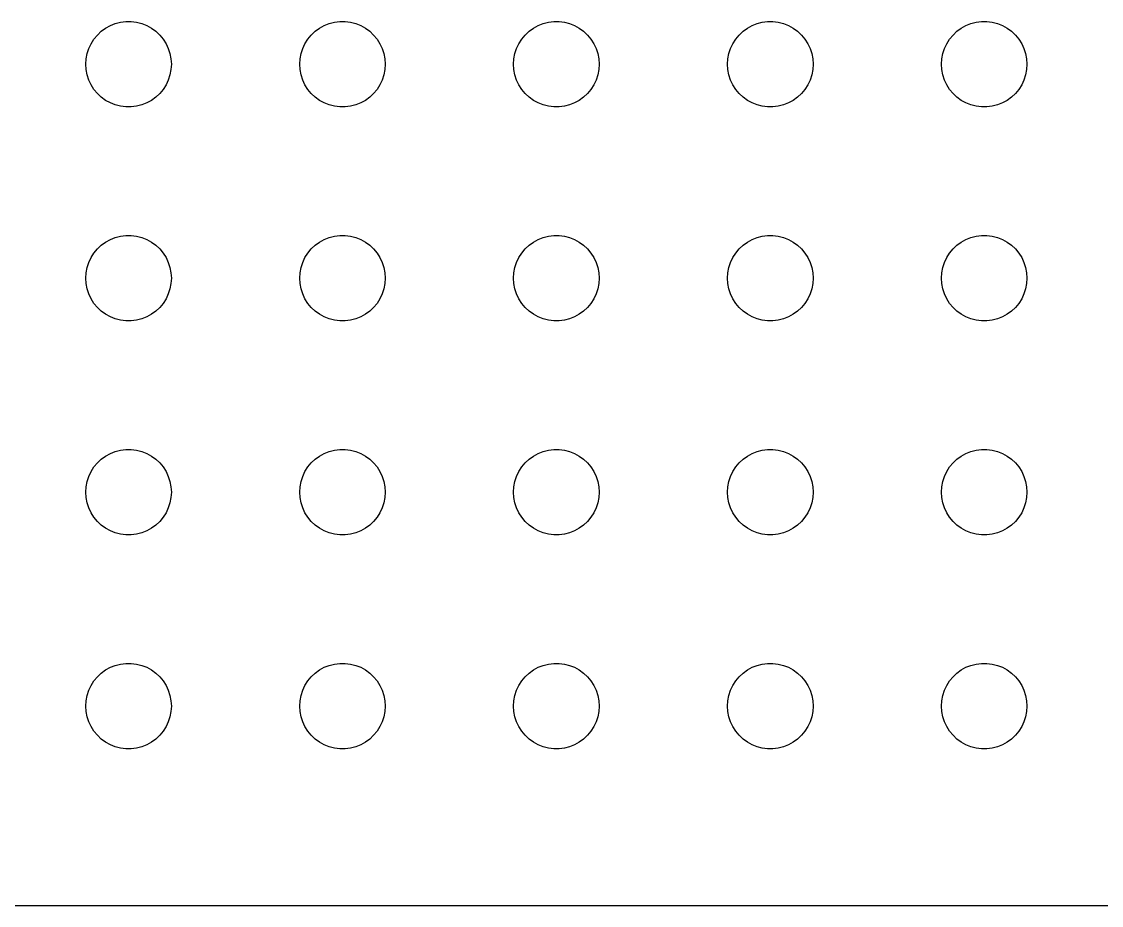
# Model space of a CAD drawing. Header units: metres. Extents: x -150 to 150, y -149 to 149.
# Drawn here: x -3.75 to 34.11, y -149.49 to -118.5 of the extents above; entities that cross this region are included whole.
import ezdxf

# ---------------------------------------------------------------- set-up
doc = ezdxf.new("R2010")
doc.units = ezdxf.units.M

msp = doc.modelspace()

# ---------------------------------------------------------------- linework, layer by layer
for p, q in [((-1.09344, -118.973), (-0.95613, -118.844)), ((-0.95613, -118.844), (-0.80373, -118.734)), ((-0.80373, -118.734), (-0.63866, -118.643)), ((-0.63866, -118.643), (-0.46352, -118.573)), ((-0.46352, -118.573), (-0.28107, -118.527)), ((-0.28107, -118.527), (-0.09418, -118.503)), ((-0.09418, -118.503), (0.09418, -118.503)), ((0.09418, -118.503), (0.28107, -118.527)), ((0.28107, -118.527), (0.46352, -118.573)), ((0.46352, -118.573), (0.63866, -118.643)), ((0.63866, -118.643), (0.80373, -118.734)), ((0.80373, -118.734), (0.95613, -118.844)), ((0.95613, -118.844), (1.09344, -118.973)), ((6.40654, -118.973), (6.54385, -118.844)), ((6.54385, -118.844), (6.69626, -118.734)), ((6.69626, -118.734), (6.86133, -118.643)), ((6.86133, -118.643), (7.03647, -118.573)), ((7.03647, -118.573), (7.21892, -118.527)), ((7.21892, -118.527), (7.40581, -118.503)), ((7.40581, -118.503), (7.59418, -118.503)), ((7.59418, -118.503), (7.78107, -118.527)), ((7.78107, -118.527), (7.96352, -118.573)), ((7.96352, -118.573), (8.13866, -118.643)), ((8.13866, -118.643), (8.30373, -118.734)), ((8.30373, -118.734), (8.45613, -118.844)), ((8.45613, -118.844), (8.59344, -118.973)), ((13.9065, -118.973), (14.0439, -118.844)), ((14.0439, -118.844), (14.1963, -118.734)), ((14.1963, -118.734), (14.3613, -118.643)), ((14.3613, -118.643), (14.5365, -118.573)), ((14.5365, -118.573), (14.7189, -118.527)), ((14.7189, -118.527), (14.9058, -118.503)), ((14.9058, -118.503), (15.0942, -118.503)), ((15.0942, -118.503), (15.2811, -118.527)), ((15.2811, -118.527), (15.4635, -118.573)), ((15.4635, -118.573), (15.6387, -118.643)), ((15.6387, -118.643), (15.8037, -118.734)), ((15.8037, -118.734), (15.9561, -118.844)), ((15.9561, -118.844), (16.0934, -118.973)), ((21.4065, -118.973), (21.5439, -118.844)), ((21.5439, -118.844), (21.6963, -118.734)), ((21.6963, -118.734), (21.8613, -118.643)), ((21.8613, -118.643), (22.0365, -118.573)), ((22.0365, -118.573), (22.2189, -118.527)), ((22.2189, -118.527), (22.4058, -118.503)), ((22.4058, -118.503), (22.5942, -118.503)), ((22.5942, -118.503), (22.7811, -118.527)), ((22.7811, -118.527), (22.9635, -118.573)), ((22.9635, -118.573), (23.1387, -118.643)), ((23.1387, -118.643), (23.3037, -118.734)), ((23.3037, -118.734), (23.4561, -118.844)), ((23.4561, -118.844), (23.5934, -118.973)), ((28.9065, -118.973), (29.0439, -118.844)), ((29.0439, -118.844), (29.1963, -118.734)), ((29.1963, -118.734), (29.3613, -118.643)), ((29.3613, -118.643), (29.5365, -118.573)), ((29.5365, -118.573), (29.7189, -118.527)), ((29.7189, -118.527), (29.9058, -118.503)), ((29.9058, -118.503), (30.0942, -118.503)), ((30.0942, -118.503), (30.2811, -118.527)), ((30.2811, -118.527), (30.4635, -118.573)), ((30.4635, -118.573), (30.6387, -118.643)), ((30.6387, -118.643), (30.8037, -118.734)), ((30.8037, -118.734), (30.9561, -118.844)), ((30.9561, -118.844), (31.0934, -118.973)), ((-1.31445, -119.277), (-1.21352, -119.118)), ((-1.21352, -119.118), (-1.09344, -118.973)), ((1.09344, -118.973), (1.21352, -119.118)), ((1.21352, -119.118), (1.31445, -119.277)), ((6.18553, -119.277), (6.28647, -119.118)), ((6.28647, -119.118), (6.40654, -118.973)), ((8.59344, -118.973), (8.71352, -119.118)), ((8.71352, -119.118), (8.81445, -119.277)), ((13.6855, -119.277), (13.7865, -119.118)), ((13.7865, -119.118), (13.9065, -118.973)), ((16.0934, -118.973), (16.2135, -119.118)), ((16.2135, -119.118), (16.3145, -119.277)), ((21.1855, -119.277), (21.2865, -119.118)), ((21.2865, -119.118), (21.4065, -118.973)), ((23.5934, -118.973), (23.7135, -119.118)), ((23.7135, -119.118), (23.8145, -119.277)), ((28.6855, -119.277), (28.7865, -119.118)), ((28.7865, -119.118), (28.9065, -118.973)), ((31.0934, -118.973), (31.2135, -119.118)), ((31.2135, -119.118), (31.3145, -119.277)), ((-1.48816, -119.812), (-1.45287, -119.627)), ((-1.45287, -119.627), (-1.39465, -119.448)), ((-1.39465, -119.448), (-1.31445, -119.277)), ((1.31445, -119.277), (1.39465, -119.448)), ((1.39465, -119.448), (1.45287, -119.627)), ((1.45287, -119.627), (1.48816, -119.812)), ((6.01183, -119.812), (6.04712, -119.627)), ((6.04712, -119.627), (6.10533, -119.448)), ((6.10533, -119.448), (6.18553, -119.277)), ((8.81445, -119.277), (8.89465, -119.448)), ((8.89465, -119.448), (8.95287, -119.627)), ((8.95287, -119.627), (8.98816, -119.812)), ((13.5118, -119.812), (13.5471, -119.627)), ((13.5471, -119.627), (13.6053, -119.448)), ((13.6053, -119.448), (13.6855, -119.277)), ((16.3145, -119.277), (16.3947, -119.448)), ((16.3947, -119.448), (16.4529, -119.627)), ((16.4529, -119.627), (16.4882, -119.812)), ((21.0118, -119.812), (21.0471, -119.627)), ((21.0471, -119.627), (21.1053, -119.448)), ((21.1053, -119.448), (21.1855, -119.277)), ((23.8145, -119.277), (23.8947, -119.448)), ((23.8947, -119.448), (23.9529, -119.627)), ((23.9529, -119.627), (23.9882, -119.812)), ((28.5118, -119.812), (28.5471, -119.627)), ((28.5471, -119.627), (28.6053, -119.448)), ((28.6053, -119.448), (28.6855, -119.277)), ((31.3145, -119.277), (31.3947, -119.448)), ((31.3947, -119.448), (31.4529, -119.627)), ((31.4529, -119.627), (31.4882, -119.812)), ((-1.5, -120), (-1.48816, -119.812)), ((-1.48816, -120.188), (-1.5, -120)), ((1.48816, -119.812), (1.5, -120)), ((1.5, -120), (1.48816, -120.188)), ((6, -120), (6.01183, -119.812)), ((6.01183, -120.188), (6, -120)), ((8.98816, -119.812), (9, -120)), ((9, -120), (8.98816, -120.188)), ((13.5, -120), (13.5118, -119.812)), ((13.5118, -120.188), (13.5, -120)), ((16.4882, -119.812), (16.5, -120)), ((16.5, -120), (16.4882, -120.188)), ((21, -120), (21.0118, -119.812)), ((21.0118, -120.188), (21, -120)), ((23.9882, -119.812), (24, -120)), ((24, -120), (23.9882, -120.188)), ((28.5, -120), (28.5118, -119.812)), ((28.5118, -120.188), (28.5, -120)), ((31.4882, -119.812), (31.5, -120)), ((31.5, -120), (31.4882, -120.188)), ((-1.45287, -120.373), (-1.48816, -120.188)), ((-1.39465, -120.552), (-1.45287, -120.373)), ((1.45287, -120.373), (1.39465, -120.552)), ((1.48816, -120.188), (1.45287, -120.373)), ((6.04712, -120.373), (6.01183, -120.188)), ((6.10533, -120.552), (6.04712, -120.373)), ((8.95287, -120.373), (8.89465, -120.552)), ((8.98816, -120.188), (8.95287, -120.373)), ((13.5471, -120.373), (13.5118, -120.188)), ((13.6053, -120.552), (13.5471, -120.373)), ((16.4529, -120.373), (16.3947, -120.552)), ((16.4882, -120.188), (16.4529, -120.373)), ((21.0471, -120.373), (21.0118, -120.188)), ((21.1053, -120.552), (21.0471, -120.373)), ((23.9529, -120.373), (23.8947, -120.552)), ((23.9882, -120.188), (23.9529, -120.373)), ((28.5471, -120.373), (28.5118, -120.188)), ((28.6053, -120.552), (28.5471, -120.373)), ((31.4529, -120.373), (31.3947, -120.552)), ((31.4882, -120.188), (31.4529, -120.373)), ((-1.31445, -120.723), (-1.39465, -120.552)), ((-1.21352, -120.882), (-1.31445, -120.723)), ((1.31445, -120.723), (1.21352, -120.882)), ((1.39465, -120.552), (1.31445, -120.723)), ((6.18553, -120.723), (6.10533, -120.552)), ((6.28647, -120.882), (6.18553, -120.723)), ((8.81445, -120.723), (8.71352, -120.882)), ((8.89465, -120.552), (8.81445, -120.723)), ((13.6855, -120.723), (13.6053, -120.552)), ((13.7865, -120.882), (13.6855, -120.723)), ((16.3145, -120.723), (16.2135, -120.882)), ((16.3947, -120.552), (16.3145, -120.723)), ((21.1855, -120.723), (21.1053, -120.552)), ((21.2865, -120.882), (21.1855, -120.723)), ((23.8145, -120.723), (23.7135, -120.882)), ((23.8947, -120.552), (23.8145, -120.723)), ((28.6855, -120.723), (28.6053, -120.552)), ((28.7865, -120.882), (28.6855, -120.723)), ((31.3145, -120.723), (31.2135, -120.882)), ((31.3947, -120.552), (31.3145, -120.723)), ((-1.09344, -121.027), (-1.21352, -120.882)), ((-0.95613, -121.156), (-1.09344, -121.027)), ((1.09344, -121.027), (0.95613, -121.156)), ((1.21352, -120.882), (1.09344, -121.027)), ((6.40654, -121.027), (6.28647, -120.882)), ((6.54385, -121.156), (6.40654, -121.027)), ((8.59344, -121.027), (8.45613, -121.156)), ((8.71352, -120.882), (8.59344, -121.027)), ((13.9065, -121.027), (13.7865, -120.882)), ((14.0439, -121.156), (13.9065, -121.027)), ((16.0934, -121.027), (15.9561, -121.156)), ((16.2135, -120.882), (16.0934, -121.027)), ((21.4065, -121.027), (21.2865, -120.882)), ((21.5439, -121.156), (21.4065, -121.027)), ((23.5934, -121.027), (23.4561, -121.156)), ((23.7135, -120.882), (23.5934, -121.027)), ((28.9065, -121.027), (28.7865, -120.882)), ((29.0439, -121.156), (28.9065, -121.027)), ((31.0934, -121.027), (30.9561, -121.156)), ((31.2135, -120.882), (31.0934, -121.027)), ((-0.80373, -121.266), (-0.95613, -121.156)), ((-0.63866, -121.357), (-0.80373, -121.266)), ((-0.46352, -121.427), (-0.63866, -121.357)), ((-0.28107, -121.473), (-0.46352, -121.427)), ((-0.09418, -121.497), (-0.28107, -121.473)), ((0.09418, -121.497), (-0.09418, -121.497)), ((0.28107, -121.473), (0.09418, -121.497)), ((0.46352, -121.427), (0.28107, -121.473)), ((0.63866, -121.357), (0.46352, -121.427)), ((0.80373, -121.266), (0.63866, -121.357)), ((0.95613, -121.156), (0.80373, -121.266)), ((6.69626, -121.266), (6.54385, -121.156)), ((6.86133, -121.357), (6.69626, -121.266)), ((7.03647, -121.427), (6.86133, -121.357)), ((7.21892, -121.473), (7.03647, -121.427)), ((7.40581, -121.497), (7.21892, -121.473)), ((7.59418, -121.497), (7.40581, -121.497)), ((7.78107, -121.473), (7.59418, -121.497)), ((7.96352, -121.427), (7.78107, -121.473)), ((8.13866, -121.357), (7.96352, -121.427)), ((8.30373, -121.266), (8.13866, -121.357)), ((8.45613, -121.156), (8.30373, -121.266)), ((14.1963, -121.266), (14.0439, -121.156)), ((14.3613, -121.357), (14.1963, -121.266)), ((14.5365, -121.427), (14.3613, -121.357)), ((14.7189, -121.473), (14.5365, -121.427)), ((14.9058, -121.497), (14.7189, -121.473)), ((15.0942, -121.497), (14.9058, -121.497)), ((15.2811, -121.473), (15.0942, -121.497)), ((15.4635, -121.427), (15.2811, -121.473)), ((15.6387, -121.357), (15.4635, -121.427)), ((15.8037, -121.266), (15.6387, -121.357)), ((15.9561, -121.156), (15.8037, -121.266)), ((21.6963, -121.266), (21.5439, -121.156)), ((21.8613, -121.357), (21.6963, -121.266)), ((22.0365, -121.427), (21.8613, -121.357)), ((22.2189, -121.473), (22.0365, -121.427)), ((22.4058, -121.497), (22.2189, -121.473)), ((22.5942, -121.497), (22.4058, -121.497)), ((22.7811, -121.473), (22.5942, -121.497)), ((22.9635, -121.427), (22.7811, -121.473)), ((23.1387, -121.357), (22.9635, -121.427)), ((23.3037, -121.266), (23.1387, -121.357)), ((23.4561, -121.156), (23.3037, -121.266)), ((29.1963, -121.266), (29.0439, -121.156)), ((29.3613, -121.357), (29.1963, -121.266)), ((29.5365, -121.427), (29.3613, -121.357)), ((29.7189, -121.473), (29.5365, -121.427)), ((29.9058, -121.497), (29.7189, -121.473)), ((30.0942, -121.497), (29.9058, -121.497)), ((30.2811, -121.473), (30.0942, -121.497)), ((30.4635, -121.427), (30.2811, -121.473)), ((30.6387, -121.357), (30.4635, -121.427)), ((30.8037, -121.266), (30.6387, -121.357)), ((30.9561, -121.156), (30.8037, -121.266)), ((-0.46352, -126.073), (-0.28107, -126.027)), ((-0.28107, -126.027), (-0.09418, -126.003)), ((-0.09418, -126.003), (0.09418, -126.003)), ((0.09418, -126.003), (0.28107, -126.027)), ((0.28107, -126.027), (0.46352, -126.073)), ((7.03647, -126.073), (7.21892, -126.027)), ((7.21892, -126.027), (7.40581, -126.003)), ((7.40581, -126.003), (7.59418, -126.003)), ((7.59418, -126.003), (7.78107, -126.027)), ((7.78107, -126.027), (7.96352, -126.073)), ((14.5365, -126.073), (14.7189, -126.027)), ((14.7189, -126.027), (14.9058, -126.003)), ((14.9058, -126.003), (15.0942, -126.003)), ((15.0942, -126.003), (15.2811, -126.027)), ((15.2811, -126.027), (15.4635, -126.073)), ((22.0365, -126.073), (22.2189, -126.027)), ((22.2189, -126.027), (22.4058, -126.003)), ((22.4058, -126.003), (22.5942, -126.003)), ((22.5942, -126.003), (22.7811, -126.027)), ((22.7811, -126.027), (22.9635, -126.073)), ((29.5365, -126.073), (29.7189, -126.027)), ((29.7189, -126.027), (29.9058, -126.003)), ((29.9058, -126.003), (30.0942, -126.003)), ((30.0942, -126.003), (30.2811, -126.027)), ((30.2811, -126.027), (30.4635, -126.073)), ((-1.09344, -126.473), (-0.95613, -126.344)), ((-0.95613, -126.344), (-0.80373, -126.234)), ((-0.80373, -126.234), (-0.63866, -126.143)), ((-0.63866, -126.143), (-0.46352, -126.073)), ((0.46352, -126.073), (0.63866, -126.143)), ((0.63866, -126.143), (0.80373, -126.234)), ((0.80373, -126.234), (0.95613, -126.344)), ((0.95613, -126.344), (1.09344, -126.473)), ((6.40654, -126.473), (6.54385, -126.344)), ((6.54385, -126.344), (6.69626, -126.234)), ((6.69626, -126.234), (6.86133, -126.143)), ((6.86133, -126.143), (7.03647, -126.073)), ((7.96352, -126.073), (8.13866, -126.143)), ((8.13866, -126.143), (8.30373, -126.234)), ((8.30373, -126.234), (8.45613, -126.344)), ((8.45613, -126.344), (8.59344, -126.473)), ((13.9065, -126.473), (14.0439, -126.344)), ((14.0439, -126.344), (14.1963, -126.234)), ((14.1963, -126.234), (14.3613, -126.143)), ((14.3613, -126.143), (14.5365, -126.073)), ((15.4635, -126.073), (15.6387, -126.143)), ((15.6387, -126.143), (15.8037, -126.234)), ((15.8037, -126.234), (15.9561, -126.344)), ((15.9561, -126.344), (16.0934, -126.473)), ((21.4065, -126.473), (21.5439, -126.344)), ((21.5439, -126.344), (21.6963, -126.234)), ((21.6963, -126.234), (21.8613, -126.143)), ((21.8613, -126.143), (22.0365, -126.073)), ((22.9635, -126.073), (23.1387, -126.143)), ((23.1387, -126.143), (23.3037, -126.234)), ((23.3037, -126.234), (23.4561, -126.344)), ((23.4561, -126.344), (23.5934, -126.473)), ((28.9065, -126.473), (29.0439, -126.344)), ((29.0439, -126.344), (29.1963, -126.234)), ((29.1963, -126.234), (29.3613, -126.143)), ((29.3613, -126.143), (29.5365, -126.073)), ((30.4635, -126.073), (30.6387, -126.143)), ((30.6387, -126.143), (30.8037, -126.234)), ((30.8037, -126.234), (30.9561, -126.344)), ((30.9561, -126.344), (31.0934, -126.473)), ((-1.39465, -126.948), (-1.31445, -126.777)), ((-1.31445, -126.777), (-1.21352, -126.618)), ((-1.21352, -126.618), (-1.09344, -126.473)), ((1.09344, -126.473), (1.21352, -126.618)), ((1.21352, -126.618), (1.31445, -126.777)), ((1.31445, -126.777), (1.39465, -126.948)), ((6.10533, -126.948), (6.18553, -126.777)), ((6.18553, -126.777), (6.28647, -126.618)), ((6.28647, -126.618), (6.40654, -126.473)), ((8.59344, -126.473), (8.71352, -126.618)), ((8.71352, -126.618), (8.81445, -126.777)), ((8.81445, -126.777), (8.89465, -126.948)), ((13.6053, -126.948), (13.6855, -126.777)), ((13.6855, -126.777), (13.7865, -126.618)), ((13.7865, -126.618), (13.9065, -126.473)), ((16.0934, -126.473), (16.2135, -126.618)), ((16.2135, -126.618), (16.3145, -126.777)), ((16.3145, -126.777), (16.3947, -126.948)), ((21.1053, -126.948), (21.1855, -126.777)), ((21.1855, -126.777), (21.2865, -126.618)), ((21.2865, -126.618), (21.4065, -126.473)), ((23.5934, -126.473), (23.7135, -126.618)), ((23.7135, -126.618), (23.8145, -126.777)), ((23.8145, -126.777), (23.8947, -126.948)), ((28.6053, -126.948), (28.6855, -126.777)), ((28.6855, -126.777), (28.7865, -126.618)), ((28.7865, -126.618), (28.9065, -126.473)), ((31.0934, -126.473), (31.2135, -126.618)), ((31.2135, -126.618), (31.3145, -126.777)), ((31.3145, -126.777), (31.3947, -126.948)), ((-1.48816, -127.312), (-1.45287, -127.127)), ((-1.45287, -127.127), (-1.39465, -126.948)), ((1.39465, -126.948), (1.45287, -127.127)), ((1.45287, -127.127), (1.48816, -127.312)), ((6.01183, -127.312), (6.04712, -127.127)), ((6.04712, -127.127), (6.10533, -126.948)), ((8.89465, -126.948), (8.95287, -127.127)), ((8.95287, -127.127), (8.98816, -127.312)), ((13.5118, -127.312), (13.5471, -127.127)), ((13.5471, -127.127), (13.6053, -126.948)), ((16.3947, -126.948), (16.4529, -127.127)), ((16.4529, -127.127), (16.4882, -127.312)), ((21.0118, -127.312), (21.0471, -127.127)), ((21.0471, -127.127), (21.1053, -126.948)), ((23.8947, -126.948), (23.9529, -127.127)), ((23.9529, -127.127), (23.9882, -127.312)), ((28.5118, -127.312), (28.5471, -127.127)), ((28.5471, -127.127), (28.6053, -126.948)), ((31.3947, -126.948), (31.4529, -127.127)), ((31.4529, -127.127), (31.4882, -127.312)), ((-1.5, -127.5), (-1.48816, -127.312)), ((-1.48816, -127.688), (-1.5, -127.5)), ((1.48816, -127.312), (1.5, -127.5)), ((1.5, -127.5), (1.48816, -127.688)), ((6, -127.5), (6.01183, -127.312)), ((6.01183, -127.688), (6, -127.5)), ((8.98816, -127.312), (9, -127.5)), ((9, -127.5), (8.98816, -127.688)), ((13.5, -127.5), (13.5118, -127.312)), ((13.5118, -127.688), (13.5, -127.5)), ((16.4882, -127.312), (16.5, -127.5)), ((16.5, -127.5), (16.4882, -127.688)), ((21, -127.5), (21.0118, -127.312)), ((21.0118, -127.688), (21, -127.5)), ((23.9882, -127.312), (24, -127.5)), ((24, -127.5), (23.9882, -127.688)), ((28.5, -127.5), (28.5118, -127.312)), ((28.5118, -127.688), (28.5, -127.5)), ((31.4882, -127.312), (31.5, -127.5)), ((31.5, -127.5), (31.4882, -127.688)), ((-1.45287, -127.873), (-1.48816, -127.688)), ((-1.39465, -128.052), (-1.45287, -127.873)), ((1.45287, -127.873), (1.39465, -128.052)), ((1.48816, -127.688), (1.45287, -127.873)), ((6.04712, -127.873), (6.01183, -127.688)), ((6.10533, -128.052), (6.04712, -127.873)), ((8.95287, -127.873), (8.89465, -128.052)), ((8.98816, -127.688), (8.95287, -127.873)), ((13.5471, -127.873), (13.5118, -127.688)), ((13.6053, -128.052), (13.5471, -127.873)), ((16.4529, -127.873), (16.3947, -128.052)), ((16.4882, -127.688), (16.4529, -127.873)), ((21.0471, -127.873), (21.0118, -127.688)), ((21.1053, -128.052), (21.0471, -127.873)), ((23.9529, -127.873), (23.8947, -128.052)), ((23.9882, -127.688), (23.9529, -127.873)), ((28.5471, -127.873), (28.5118, -127.688)), ((28.6053, -128.052), (28.5471, -127.873)), ((31.4529, -127.873), (31.3947, -128.052)), ((31.4882, -127.688), (31.4529, -127.873)), ((-1.31445, -128.223), (-1.39465, -128.052)), ((-1.21352, -128.382), (-1.31445, -128.223)), ((1.31445, -128.223), (1.21352, -128.382)), ((1.39465, -128.052), (1.31445, -128.223)), ((6.18553, -128.223), (6.10533, -128.052)), ((6.28647, -128.382), (6.18553, -128.223)), ((8.81445, -128.223), (8.71352, -128.382)), ((8.89465, -128.052), (8.81445, -128.223)), ((13.6855, -128.223), (13.6053, -128.052)), ((13.7865, -128.382), (13.6855, -128.223)), ((16.3145, -128.223), (16.2135, -128.382)), ((16.3947, -128.052), (16.3145, -128.223)), ((21.1855, -128.223), (21.1053, -128.052)), ((21.2865, -128.382), (21.1855, -128.223)), ((23.8145, -128.223), (23.7135, -128.382)), ((23.8947, -128.052), (23.8145, -128.223)), ((28.6855, -128.223), (28.6053, -128.052)), ((28.7865, -128.382), (28.6855, -128.223)), ((31.3145, -128.223), (31.2135, -128.382)), ((31.3947, -128.052), (31.3145, -128.223)), ((-1.09344, -128.527), (-1.21352, -128.382)), ((-0.95613, -128.656), (-1.09344, -128.527)), ((-0.80373, -128.766), (-0.95613, -128.656)), ((0.95613, -128.656), (0.80373, -128.766)), ((1.09344, -128.527), (0.95613, -128.656)), ((1.21352, -128.382), (1.09344, -128.527)), ((6.40654, -128.527), (6.28647, -128.382)), ((6.54385, -128.656), (6.40654, -128.527)), ((6.69626, -128.766), (6.54385, -128.656)), ((8.45613, -128.656), (8.30373, -128.766)), ((8.59344, -128.527), (8.45613, -128.656)), ((8.71352, -128.382), (8.59344, -128.527)), ((13.9065, -128.527), (13.7865, -128.382)), ((14.0439, -128.656), (13.9065, -128.527)), ((14.1963, -128.766), (14.0439, -128.656)), ((15.9561, -128.656), (15.8037, -128.766)), ((16.0934, -128.527), (15.9561, -128.656)), ((16.2135, -128.382), (16.0934, -128.527)), ((21.4065, -128.527), (21.2865, -128.382)), ((21.5439, -128.656), (21.4065, -128.527)), ((21.6963, -128.766), (21.5439, -128.656)), ((23.4561, -128.656), (23.3037, -128.766)), ((23.5934, -128.527), (23.4561, -128.656)), ((23.7135, -128.382), (23.5934, -128.527)), ((28.9065, -128.527), (28.7865, -128.382)), ((29.0439, -128.656), (28.9065, -128.527)), ((29.1963, -128.766), (29.0439, -128.656)), ((30.9561, -128.656), (30.8037, -128.766)), ((31.0934, -128.527), (30.9561, -128.656)), ((31.2135, -128.382), (31.0934, -128.527)), ((-0.63866, -128.857), (-0.80373, -128.766)), ((-0.46352, -128.927), (-0.63866, -128.857)), ((-0.28107, -128.973), (-0.46352, -128.927)), ((-0.09418, -128.997), (-0.28107, -128.973)), ((0.09418, -128.997), (-0.09418, -128.997)), ((0.28107, -128.973), (0.09418, -128.997)), ((0.46352, -128.927), (0.28107, -128.973)), ((0.63866, -128.857), (0.46352, -128.927)), ((0.80373, -128.766), (0.63866, -128.857)), ((6.86133, -128.857), (6.69626, -128.766)), ((7.03647, -128.927), (6.86133, -128.857)), ((7.21892, -128.973), (7.03647, -128.927)), ((7.40581, -128.997), (7.21892, -128.973)), ((7.59418, -128.997), (7.40581, -128.997)), ((7.78107, -128.973), (7.59418, -128.997)), ((7.96352, -128.927), (7.78107, -128.973)), ((8.13866, -128.857), (7.96352, -128.927)), ((8.30373, -128.766), (8.13866, -128.857)), ((14.3613, -128.857), (14.1963, -128.766)), ((14.5365, -128.927), (14.3613, -128.857)), ((14.7189, -128.973), (14.5365, -128.927)), ((14.9058, -128.997), (14.7189, -128.973)), ((15.0942, -128.997), (14.9058, -128.997)), ((15.2811, -128.973), (15.0942, -128.997)), ((15.4635, -128.927), (15.2811, -128.973)), ((15.6387, -128.857), (15.4635, -128.927)), ((15.8037, -128.766), (15.6387, -128.857)), ((21.8613, -128.857), (21.6963, -128.766)), ((22.0365, -128.927), (21.8613, -128.857)), ((22.2189, -128.973), (22.0365, -128.927)), ((22.4058, -128.997), (22.2189, -128.973)), ((22.5942, -128.997), (22.4058, -128.997)), ((22.7811, -128.973), (22.5942, -128.997)), ((22.9635, -128.927), (22.7811, -128.973)), ((23.1387, -128.857), (22.9635, -128.927)), ((23.3037, -128.766), (23.1387, -128.857)), ((29.3613, -128.857), (29.1963, -128.766)), ((29.5365, -128.927), (29.3613, -128.857)), ((29.7189, -128.973), (29.5365, -128.927)), ((29.9058, -128.997), (29.7189, -128.973)), ((30.0942, -128.997), (29.9058, -128.997)), ((30.2811, -128.973), (30.0942, -128.997)), ((30.4635, -128.927), (30.2811, -128.973)), ((30.6387, -128.857), (30.4635, -128.927)), ((30.8037, -128.766), (30.6387, -128.857)), ((-0.63866, -133.643), (-0.46352, -133.573)), ((-0.46352, -133.573), (-0.28107, -133.527)), ((-0.28107, -133.527), (-0.09418, -133.503)), ((-0.09418, -133.503), (0.09418, -133.503)), ((0.09418, -133.503), (0.28107, -133.527)), ((0.28107, -133.527), (0.46352, -133.573)), ((0.46352, -133.573), (0.63866, -133.643)), ((6.86133, -133.643), (7.03647, -133.573)), ((7.03647, -133.573), (7.21892, -133.527)), ((7.21892, -133.527), (7.40581, -133.503)), ((7.40581, -133.503), (7.59418, -133.503)), ((7.59418, -133.503), (7.78107, -133.527)), ((7.78107, -133.527), (7.96352, -133.573)), ((7.96352, -133.573), (8.13866, -133.643)), ((14.3613, -133.643), (14.5365, -133.573)), ((14.5365, -133.573), (14.7189, -133.527)), ((14.7189, -133.527), (14.9058, -133.503)), ((14.9058, -133.503), (15.0942, -133.503)), ((15.0942, -133.503), (15.2811, -133.527)), ((15.2811, -133.527), (15.4635, -133.573)), ((15.4635, -133.573), (15.6387, -133.643)), ((21.8613, -133.643), (22.0365, -133.573)), ((22.0365, -133.573), (22.2189, -133.527)), ((22.2189, -133.527), (22.4058, -133.503)), ((22.4058, -133.503), (22.5942, -133.503)), ((22.5942, -133.503), (22.7811, -133.527)), ((22.7811, -133.527), (22.9635, -133.573)), ((22.9635, -133.573), (23.1387, -133.643)), ((29.3613, -133.643), (29.5365, -133.573)), ((29.5365, -133.573), (29.7189, -133.527)), ((29.7189, -133.527), (29.9058, -133.503)), ((29.9058, -133.503), (30.0942, -133.503)), ((30.0942, -133.503), (30.2811, -133.527)), ((30.2811, -133.527), (30.4635, -133.573)), ((30.4635, -133.573), (30.6387, -133.643)), ((-1.21352, -134.118), (-1.09344, -133.973)), ((-1.09344, -133.973), (-0.95613, -133.844)), ((-0.95613, -133.844), (-0.80373, -133.734)), ((-0.80373, -133.734), (-0.63866, -133.643)), ((0.63866, -133.643), (0.80373, -133.734)), ((0.80373, -133.734), (0.95613, -133.844)), ((0.95613, -133.844), (1.09344, -133.973)), ((1.09344, -133.973), (1.21352, -134.118)), ((6.28647, -134.118), (6.40654, -133.973)), ((6.40654, -133.973), (6.54385, -133.844)), ((6.54385, -133.844), (6.69626, -133.734)), ((6.69626, -133.734), (6.86133, -133.643)), ((8.13866, -133.643), (8.30373, -133.734)), ((8.30373, -133.734), (8.45613, -133.844)), ((8.45613, -133.844), (8.59344, -133.973)), ((8.59344, -133.973), (8.71352, -134.118)), ((13.7865, -134.118), (13.9065, -133.973)), ((13.9065, -133.973), (14.0439, -133.844)), ((14.0439, -133.844), (14.1963, -133.734)), ((14.1963, -133.734), (14.3613, -133.643)), ((15.6387, -133.643), (15.8037, -133.734)), ((15.8037, -133.734), (15.9561, -133.844)), ((15.9561, -133.844), (16.0934, -133.973)), ((16.0934, -133.973), (16.2135, -134.118)), ((21.2865, -134.118), (21.4065, -133.973)), ((21.4065, -133.973), (21.5439, -133.844)), ((21.5439, -133.844), (21.6963, -133.734)), ((21.6963, -133.734), (21.8613, -133.643)), ((23.1387, -133.643), (23.3037, -133.734)), ((23.3037, -133.734), (23.4561, -133.844)), ((23.4561, -133.844), (23.5934, -133.973)), ((23.5934, -133.973), (23.7135, -134.118)), ((28.7865, -134.118), (28.9065, -133.973)), ((28.9065, -133.973), (29.0439, -133.844)), ((29.0439, -133.844), (29.1963, -133.734)), ((29.1963, -133.734), (29.3613, -133.643)), ((30.6387, -133.643), (30.8037, -133.734)), ((30.8037, -133.734), (30.9561, -133.844)), ((30.9561, -133.844), (31.0934, -133.973)), ((31.0934, -133.973), (31.2135, -134.118)), ((-1.39465, -134.448), (-1.31445, -134.277)), ((-1.31445, -134.277), (-1.21352, -134.118)), ((1.21352, -134.118), (1.31445, -134.277)), ((1.31445, -134.277), (1.39465, -134.448)), ((6.10533, -134.448), (6.18553, -134.277)), ((6.18553, -134.277), (6.28647, -134.118)), ((8.71352, -134.118), (8.81445, -134.277)), ((8.81445, -134.277), (8.89465, -134.448)), ((13.6053, -134.448), (13.6855, -134.277)), ((13.6855, -134.277), (13.7865, -134.118)), ((16.2135, -134.118), (16.3145, -134.277)), ((16.3145, -134.277), (16.3947, -134.448)), ((21.1053, -134.448), (21.1855, -134.277)), ((21.1855, -134.277), (21.2865, -134.118)), ((23.7135, -134.118), (23.8145, -134.277)), ((23.8145, -134.277), (23.8947, -134.448)), ((28.6053, -134.448), (28.6855, -134.277)), ((28.6855, -134.277), (28.7865, -134.118)), ((31.2135, -134.118), (31.3145, -134.277)), ((31.3145, -134.277), (31.3947, -134.448)), ((-1.48816, -134.812), (-1.45287, -134.627)), ((-1.45287, -134.627), (-1.39465, -134.448)), ((1.39465, -134.448), (1.45287, -134.627)), ((1.45287, -134.627), (1.48816, -134.812)), ((6.01183, -134.812), (6.04712, -134.627)), ((6.04712, -134.627), (6.10533, -134.448)), ((8.89465, -134.448), (8.95287, -134.627)), ((8.95287, -134.627), (8.98816, -134.812)), ((13.5118, -134.812), (13.5471, -134.627)), ((13.5471, -134.627), (13.6053, -134.448)), ((16.3947, -134.448), (16.4529, -134.627)), ((16.4529, -134.627), (16.4882, -134.812)), ((21.0118, -134.812), (21.0471, -134.627)), ((21.0471, -134.627), (21.1053, -134.448)), ((23.8947, -134.448), (23.9529, -134.627)), ((23.9529, -134.627), (23.9882, -134.812)), ((28.5118, -134.812), (28.5471, -134.627)), ((28.5471, -134.627), (28.6053, -134.448)), ((31.3947, -134.448), (31.4529, -134.627)), ((31.4529, -134.627), (31.4882, -134.812)), ((-1.5, -135), (-1.48816, -134.812)), ((-1.48816, -135.188), (-1.5, -135)), ((1.48816, -134.812), (1.5, -135)), ((1.5, -135), (1.48816, -135.188)), ((6, -135), (6.01183, -134.812)), ((6.01183, -135.188), (6, -135)), ((8.98816, -134.812), (9, -135)), ((9, -135), (8.98816, -135.188)), ((13.5, -135), (13.5118, -134.812)), ((13.5118, -135.188), (13.5, -135)), ((16.4882, -134.812), (16.5, -135)), ((16.5, -135), (16.4882, -135.188)), ((21, -135), (21.0118, -134.812)), ((21.0118, -135.188), (21, -135)), ((23.9882, -134.812), (24, -135)), ((24, -135), (23.9882, -135.188)), ((28.5, -135), (28.5118, -134.812)), ((28.5118, -135.188), (28.5, -135)), ((31.4882, -134.812), (31.5, -135)), ((31.5, -135), (31.4882, -135.188)), ((-1.45287, -135.373), (-1.48816, -135.188)), ((-1.39465, -135.552), (-1.45287, -135.373)), ((1.45287, -135.373), (1.39465, -135.552)), ((1.48816, -135.188), (1.45287, -135.373)), ((6.04712, -135.373), (6.01183, -135.188)), ((6.10533, -135.552), (6.04712, -135.373)), ((8.95287, -135.373), (8.89465, -135.552)), ((8.98816, -135.188), (8.95287, -135.373)), ((13.5471, -135.373), (13.5118, -135.188)), ((13.6053, -135.552), (13.5471, -135.373)), ((16.4529, -135.373), (16.3947, -135.552)), ((16.4882, -135.188), (16.4529, -135.373)), ((21.0471, -135.373), (21.0118, -135.188)), ((21.1053, -135.552), (21.0471, -135.373)), ((23.9529, -135.373), (23.8947, -135.552)), ((23.9882, -135.188), (23.9529, -135.373)), ((28.5471, -135.373), (28.5118, -135.188)), ((28.6053, -135.552), (28.5471, -135.373)), ((31.4529, -135.373), (31.3947, -135.552)), ((31.4882, -135.188), (31.4529, -135.373)), ((-1.31445, -135.723), (-1.39465, -135.552)), ((-1.21352, -135.882), (-1.31445, -135.723)), ((-1.09344, -136.027), (-1.21352, -135.882)), ((1.21352, -135.882), (1.09344, -136.027)), ((1.31445, -135.723), (1.21352, -135.882)), ((1.39465, -135.552), (1.31445, -135.723)), ((6.18553, -135.723), (6.10533, -135.552)), ((6.28647, -135.882), (6.18553, -135.723)), ((6.40654, -136.027), (6.28647, -135.882)), ((8.71352, -135.882), (8.59344, -136.027)), ((8.81445, -135.723), (8.71352, -135.882)), ((8.89465, -135.552), (8.81445, -135.723)), ((13.6855, -135.723), (13.6053, -135.552)), ((13.7865, -135.882), (13.6855, -135.723)), ((13.9065, -136.027), (13.7865, -135.882)), ((16.2135, -135.882), (16.0934, -136.027)), ((16.3145, -135.723), (16.2135, -135.882)), ((16.3947, -135.552), (16.3145, -135.723)), ((21.1855, -135.723), (21.1053, -135.552)), ((21.2865, -135.882), (21.1855, -135.723)), ((21.4065, -136.027), (21.2865, -135.882)), ((23.7135, -135.882), (23.5934, -136.027)), ((23.8145, -135.723), (23.7135, -135.882)), ((23.8947, -135.552), (23.8145, -135.723)), ((28.6855, -135.723), (28.6053, -135.552)), ((28.7865, -135.882), (28.6855, -135.723)), ((28.9065, -136.027), (28.7865, -135.882)), ((31.2135, -135.882), (31.0934, -136.027)), ((31.3145, -135.723), (31.2135, -135.882)), ((31.3947, -135.552), (31.3145, -135.723)), ((-0.95613, -136.156), (-1.09344, -136.027)), ((-0.80373, -136.266), (-0.95613, -136.156)), ((-0.63866, -136.357), (-0.80373, -136.266)), ((0.80373, -136.266), (0.63866, -136.357)), ((0.95613, -136.156), (0.80373, -136.266)), ((1.09344, -136.027), (0.95613, -136.156)), ((6.54385, -136.156), (6.40654, -136.027)), ((6.69626, -136.266), (6.54385, -136.156)), ((6.86133, -136.357), (6.69626, -136.266)), ((8.30373, -136.266), (8.13866, -136.357)), ((8.45613, -136.156), (8.30373, -136.266)), ((8.59344, -136.027), (8.45613, -136.156)), ((14.0439, -136.156), (13.9065, -136.027)), ((14.1963, -136.266), (14.0439, -136.156)), ((14.3613, -136.357), (14.1963, -136.266)), ((15.8037, -136.266), (15.6387, -136.357)), ((15.9561, -136.156), (15.8037, -136.266)), ((16.0934, -136.027), (15.9561, -136.156)), ((21.5439, -136.156), (21.4065, -136.027)), ((21.6963, -136.266), (21.5439, -136.156)), ((21.8613, -136.357), (21.6963, -136.266)), ((23.3037, -136.266), (23.1387, -136.357)), ((23.4561, -136.156), (23.3037, -136.266)), ((23.5934, -136.027), (23.4561, -136.156)), ((29.0439, -136.156), (28.9065, -136.027)), ((29.1963, -136.266), (29.0439, -136.156)), ((29.3613, -136.357), (29.1963, -136.266)), ((30.8037, -136.266), (30.6387, -136.357)), ((30.9561, -136.156), (30.8037, -136.266)), ((31.0934, -136.027), (30.9561, -136.156)), ((-0.46352, -136.427), (-0.63866, -136.357)), ((-0.28107, -136.473), (-0.46352, -136.427)), ((-0.09418, -136.497), (-0.28107, -136.473)), ((0.09418, -136.497), (-0.09418, -136.497)), ((0.28107, -136.473), (0.09418, -136.497)), ((0.46352, -136.427), (0.28107, -136.473)), ((0.63866, -136.357), (0.46352, -136.427)), ((7.03647, -136.427), (6.86133, -136.357)), ((7.21892, -136.473), (7.03647, -136.427)), ((7.40581, -136.497), (7.21892, -136.473)), ((7.59418, -136.497), (7.40581, -136.497)), ((7.78107, -136.473), (7.59418, -136.497)), ((7.96352, -136.427), (7.78107, -136.473)), ((8.13866, -136.357), (7.96352, -136.427)), ((14.5365, -136.427), (14.3613, -136.357)), ((14.7189, -136.473), (14.5365, -136.427)), ((14.9058, -136.497), (14.7189, -136.473)), ((15.0942, -136.497), (14.9058, -136.497)), ((15.2811, -136.473), (15.0942, -136.497)), ((15.4635, -136.427), (15.2811, -136.473)), ((15.6387, -136.357), (15.4635, -136.427)), ((22.0365, -136.427), (21.8613, -136.357)), ((22.2189, -136.473), (22.0365, -136.427)), ((22.4058, -136.497), (22.2189, -136.473)), ((22.5942, -136.497), (22.4058, -136.497)), ((22.7811, -136.473), (22.5942, -136.497)), ((22.9635, -136.427), (22.7811, -136.473)), ((23.1387, -136.357), (22.9635, -136.427)), ((29.5365, -136.427), (29.3613, -136.357)), ((29.7189, -136.473), (29.5365, -136.427)), ((29.9058, -136.497), (29.7189, -136.473)), ((30.0942, -136.497), (29.9058, -136.497)), ((30.2811, -136.473), (30.0942, -136.497)), ((30.4635, -136.427), (30.2811, -136.473)), ((30.6387, -136.357), (30.4635, -136.427)), ((-0.80373, -141.234), (-0.63866, -141.143)), ((-0.63866, -141.143), (-0.46352, -141.073)), ((-0.46352, -141.073), (-0.28107, -141.027)), ((-0.28107, -141.027), (-0.09418, -141.003)), ((-0.09418, -141.003), (0.09418, -141.003)), ((0.09418, -141.003), (0.28107, -141.027)), ((0.28107, -141.027), (0.46352, -141.073)), ((0.46352, -141.073), (0.63866, -141.143)), ((0.63866, -141.143), (0.80373, -141.234)), ((6.69626, -141.234), (6.86133, -141.143)), ((6.86133, -141.143), (7.03647, -141.073)), ((7.03647, -141.073), (7.21892, -141.027)), ((7.21892, -141.027), (7.40581, -141.003)), ((7.40581, -141.003), (7.59418, -141.003)), ((7.59418, -141.003), (7.78107, -141.027)), ((7.78107, -141.027), (7.96352, -141.073)), ((7.96352, -141.073), (8.13866, -141.143)), ((8.13866, -141.143), (8.30373, -141.234)), ((14.1963, -141.234), (14.3613, -141.143)), ((14.3613, -141.143), (14.5365, -141.073)), ((14.5365, -141.073), (14.7189, -141.027)), ((14.7189, -141.027), (14.9058, -141.003)), ((14.9058, -141.003), (15.0942, -141.003)), ((15.0942, -141.003), (15.2811, -141.027)), ((15.2811, -141.027), (15.4635, -141.073)), ((15.4635, -141.073), (15.6387, -141.143)), ((15.6387, -141.143), (15.8037, -141.234)), ((21.6963, -141.234), (21.8613, -141.143)), ((21.8613, -141.143), (22.0365, -141.073)), ((22.0365, -141.073), (22.2189, -141.027)), ((22.2189, -141.027), (22.4058, -141.003)), ((22.4058, -141.003), (22.5942, -141.003)), ((22.5942, -141.003), (22.7811, -141.027)), ((22.7811, -141.027), (22.9635, -141.073)), ((22.9635, -141.073), (23.1387, -141.143)), ((23.1387, -141.143), (23.3037, -141.234)), ((29.1963, -141.234), (29.3613, -141.143)), ((29.3613, -141.143), (29.5365, -141.073)), ((29.5365, -141.073), (29.7189, -141.027)), ((29.7189, -141.027), (29.9058, -141.003)), ((29.9058, -141.003), (30.0942, -141.003)), ((30.0942, -141.003), (30.2811, -141.027)), ((30.2811, -141.027), (30.4635, -141.073)), ((30.4635, -141.073), (30.6387, -141.143)), ((30.6387, -141.143), (30.8037, -141.234)), ((-1.21352, -141.618), (-1.09344, -141.473)), ((-1.09344, -141.473), (-0.95613, -141.344)), ((-0.95613, -141.344), (-0.80373, -141.234)), ((0.80373, -141.234), (0.95613, -141.344)), ((0.95613, -141.344), (1.09344, -141.473)), ((1.09344, -141.473), (1.21352, -141.618)), ((6.28647, -141.618), (6.40654, -141.473)), ((6.40654, -141.473), (6.54385, -141.344)), ((6.54385, -141.344), (6.69626, -141.234)), ((8.30373, -141.234), (8.45613, -141.344)), ((8.45613, -141.344), (8.59344, -141.473)), ((8.59344, -141.473), (8.71352, -141.618)), ((13.7865, -141.618), (13.9065, -141.473)), ((13.9065, -141.473), (14.0439, -141.344)), ((14.0439, -141.344), (14.1963, -141.234)), ((15.8037, -141.234), (15.9561, -141.344)), ((15.9561, -141.344), (16.0934, -141.473)), ((16.0934, -141.473), (16.2135, -141.618)), ((21.2865, -141.618), (21.4065, -141.473)), ((21.4065, -141.473), (21.5439, -141.344)), ((21.5439, -141.344), (21.6963, -141.234)), ((23.3037, -141.234), (23.4561, -141.344)), ((23.4561, -141.344), (23.5934, -141.473)), ((23.5934, -141.473), (23.7135, -141.618)), ((28.7865, -141.618), (28.9065, -141.473)), ((28.9065, -141.473), (29.0439, -141.344)), ((29.0439, -141.344), (29.1963, -141.234)), ((30.8037, -141.234), (30.9561, -141.344)), ((30.9561, -141.344), (31.0934, -141.473)), ((31.0934, -141.473), (31.2135, -141.618)), ((-1.45287, -142.127), (-1.39465, -141.948)), ((-1.39465, -141.948), (-1.31445, -141.777)), ((-1.31445, -141.777), (-1.21352, -141.618)), ((1.21352, -141.618), (1.31445, -141.777)), ((1.31445, -141.777), (1.39465, -141.948)), ((1.39465, -141.948), (1.45287, -142.127)), ((6.04712, -142.127), (6.10533, -141.948)), ((6.10533, -141.948), (6.18553, -141.777)), ((6.18553, -141.777), (6.28647, -141.618)), ((8.71352, -141.618), (8.81445, -141.777)), ((8.81445, -141.777), (8.89465, -141.948)), ((8.89465, -141.948), (8.95287, -142.127)), ((13.5471, -142.127), (13.6053, -141.948)), ((13.6053, -141.948), (13.6855, -141.777)), ((13.6855, -141.777), (13.7865, -141.618)), ((16.2135, -141.618), (16.3145, -141.777)), ((16.3145, -141.777), (16.3947, -141.948)), ((16.3947, -141.948), (16.4529, -142.127)), ((21.0471, -142.127), (21.1053, -141.948)), ((21.1053, -141.948), (21.1855, -141.777)), ((21.1855, -141.777), (21.2865, -141.618)), ((23.7135, -141.618), (23.8145, -141.777)), ((23.8145, -141.777), (23.8947, -141.948)), ((23.8947, -141.948), (23.9529, -142.127)), ((28.5471, -142.127), (28.6053, -141.948)), ((28.6053, -141.948), (28.6855, -141.777)), ((28.6855, -141.777), (28.7865, -141.618)), ((31.2135, -141.618), (31.3145, -141.777)), ((31.3145, -141.777), (31.3947, -141.948)), ((31.3947, -141.948), (31.4529, -142.127)), ((-1.5, -142.5), (-1.48816, -142.312)), ((-1.48816, -142.312), (-1.45287, -142.127)), ((1.45287, -142.127), (1.48816, -142.312)), ((1.48816, -142.312), (1.5, -142.5)), ((6, -142.5), (6.01183, -142.312)), ((6.01183, -142.312), (6.04712, -142.127)), ((8.95287, -142.127), (8.98816, -142.312)), ((8.98816, -142.312), (9, -142.5)), ((13.5, -142.5), (13.5118, -142.312)), ((13.5118, -142.312), (13.5471, -142.127)), ((16.4529, -142.127), (16.4882, -142.312)), ((16.4882, -142.312), (16.5, -142.5)), ((21, -142.5), (21.0118, -142.312)), ((21.0118, -142.312), (21.0471, -142.127)), ((23.9529, -142.127), (23.9882, -142.312)), ((23.9882, -142.312), (24, -142.5)), ((28.5, -142.5), (28.5118, -142.312)), ((28.5118, -142.312), (28.5471, -142.127)), ((31.4529, -142.127), (31.4882, -142.312)), ((31.4882, -142.312), (31.5, -142.5)), ((-1.48816, -142.688), (-1.5, -142.5)), ((-1.45287, -142.873), (-1.48816, -142.688)), ((1.48816, -142.688), (1.45287, -142.873)), ((1.5, -142.5), (1.48816, -142.688)), ((6.01183, -142.688), (6, -142.5)), ((6.04712, -142.873), (6.01183, -142.688)), ((8.98816, -142.688), (8.95287, -142.873)), ((9, -142.5), (8.98816, -142.688)), ((13.5118, -142.688), (13.5, -142.5)), ((13.5471, -142.873), (13.5118, -142.688)), ((16.4882, -142.688), (16.4529, -142.873)), ((16.5, -142.5), (16.4882, -142.688)), ((21.0118, -142.688), (21, -142.5)), ((21.0471, -142.873), (21.0118, -142.688)), ((23.9882, -142.688), (23.9529, -142.873)), ((24, -142.5), (23.9882, -142.688)), ((28.5118, -142.688), (28.5, -142.5)), ((28.5471, -142.873), (28.5118, -142.688)), ((31.4882, -142.688), (31.4529, -142.873)), ((31.5, -142.5), (31.4882, -142.688)), ((-1.39465, -143.052), (-1.45287, -142.873)), ((-1.31445, -143.223), (-1.39465, -143.052)), ((1.39465, -143.052), (1.31445, -143.223)), ((1.45287, -142.873), (1.39465, -143.052)), ((6.10533, -143.052), (6.04712, -142.873)), ((6.18553, -143.223), (6.10533, -143.052)), ((8.89465, -143.052), (8.81445, -143.223)), ((8.95287, -142.873), (8.89465, -143.052)), ((13.6053, -143.052), (13.5471, -142.873)), ((13.6855, -143.223), (13.6053, -143.052)), ((16.3947, -143.052), (16.3145, -143.223)), ((16.4529, -142.873), (16.3947, -143.052)), ((21.1053, -143.052), (21.0471, -142.873)), ((21.1855, -143.223), (21.1053, -143.052)), ((23.8947, -143.052), (23.8145, -143.223)), ((23.9529, -142.873), (23.8947, -143.052)), ((28.6053, -143.052), (28.5471, -142.873)), ((28.6855, -143.223), (28.6053, -143.052)), ((31.3947, -143.052), (31.3145, -143.223)), ((31.4529, -142.873), (31.3947, -143.052)), ((-1.21352, -143.382), (-1.31445, -143.223)), ((-1.09344, -143.527), (-1.21352, -143.382)), ((1.21352, -143.382), (1.09344, -143.527)), ((1.31445, -143.223), (1.21352, -143.382)), ((6.28647, -143.382), (6.18553, -143.223)), ((6.40654, -143.527), (6.28647, -143.382)), ((8.71352, -143.382), (8.59344, -143.527)), ((8.81445, -143.223), (8.71352, -143.382)), ((13.7865, -143.382), (13.6855, -143.223)), ((13.9065, -143.527), (13.7865, -143.382)), ((16.2135, -143.382), (16.0934, -143.527)), ((16.3145, -143.223), (16.2135, -143.382)), ((21.2865, -143.382), (21.1855, -143.223)), ((21.4065, -143.527), (21.2865, -143.382)), ((23.7135, -143.382), (23.5934, -143.527)), ((23.8145, -143.223), (23.7135, -143.382)), ((28.7865, -143.382), (28.6855, -143.223)), ((28.9065, -143.527), (28.7865, -143.382)), ((31.2135, -143.382), (31.0934, -143.527)), ((31.3145, -143.223), (31.2135, -143.382)), ((-0.95613, -143.656), (-1.09344, -143.527)), ((-0.80373, -143.766), (-0.95613, -143.656)), ((-0.63866, -143.857), (-0.80373, -143.766)), ((-0.46352, -143.927), (-0.63866, -143.857)), ((0.63866, -143.857), (0.46352, -143.927)), ((0.80373, -143.766), (0.63866, -143.857)), ((0.95613, -143.656), (0.80373, -143.766)), ((1.09344, -143.527), (0.95613, -143.656)), ((6.54385, -143.656), (6.40654, -143.527)), ((6.69626, -143.766), (6.54385, -143.656)), ((6.86133, -143.857), (6.69626, -143.766)), ((7.03647, -143.927), (6.86133, -143.857)), ((8.13866, -143.857), (7.96352, -143.927)), ((8.30373, -143.766), (8.13866, -143.857)), ((8.45613, -143.656), (8.30373, -143.766)), ((8.59344, -143.527), (8.45613, -143.656)), ((14.0439, -143.656), (13.9065, -143.527)), ((14.1963, -143.766), (14.0439, -143.656)), ((14.3613, -143.857), (14.1963, -143.766)), ((14.5365, -143.927), (14.3613, -143.857)), ((15.6387, -143.857), (15.4635, -143.927)), ((15.8037, -143.766), (15.6387, -143.857)), ((15.9561, -143.656), (15.8037, -143.766)), ((16.0934, -143.527), (15.9561, -143.656)), ((21.5439, -143.656), (21.4065, -143.527)), ((21.6963, -143.766), (21.5439, -143.656)), ((21.8613, -143.857), (21.6963, -143.766)), ((22.0365, -143.927), (21.8613, -143.857)), ((23.1387, -143.857), (22.9635, -143.927)), ((23.3037, -143.766), (23.1387, -143.857)), ((23.4561, -143.656), (23.3037, -143.766)), ((23.5934, -143.527), (23.4561, -143.656)), ((29.0439, -143.656), (28.9065, -143.527)), ((29.1963, -143.766), (29.0439, -143.656)), ((29.3613, -143.857), (29.1963, -143.766)), ((29.5365, -143.927), (29.3613, -143.857)), ((30.6387, -143.857), (30.4635, -143.927)), ((30.8037, -143.766), (30.6387, -143.857)), ((30.9561, -143.656), (30.8037, -143.766)), ((31.0934, -143.527), (30.9561, -143.656)), ((-0.28107, -143.973), (-0.46352, -143.927)), ((-0.09418, -143.997), (-0.28107, -143.973)), ((0.09418, -143.997), (-0.09418, -143.997)), ((0.28107, -143.973), (0.09418, -143.997)), ((0.46352, -143.927), (0.28107, -143.973)), ((7.21892, -143.973), (7.03647, -143.927)), ((7.40581, -143.997), (7.21892, -143.973)), ((7.59418, -143.997), (7.40581, -143.997)), ((7.78107, -143.973), (7.59418, -143.997)), ((7.96352, -143.927), (7.78107, -143.973)), ((14.7189, -143.973), (14.5365, -143.927)), ((14.9058, -143.997), (14.7189, -143.973)), ((15.0942, -143.997), (14.9058, -143.997)), ((15.2811, -143.973), (15.0942, -143.997)), ((15.4635, -143.927), (15.2811, -143.973)), ((22.2189, -143.973), (22.0365, -143.927)), ((22.4058, -143.997), (22.2189, -143.973)), ((22.5942, -143.997), (22.4058, -143.997)), ((22.7811, -143.973), (22.5942, -143.997)), ((22.9635, -143.927), (22.7811, -143.973)), ((29.7189, -143.973), (29.5365, -143.927)), ((29.9058, -143.997), (29.7189, -143.973)), ((30.0942, -143.997), (29.9058, -143.997)), ((30.2811, -143.973), (30.0942, -143.997)), ((30.4635, -143.927), (30.2811, -143.973)), ((-144.814, -149.49), (144.814, -149.49))]:
    msp.add_line(p, q)

doc.saveas('drawing.dxf')
